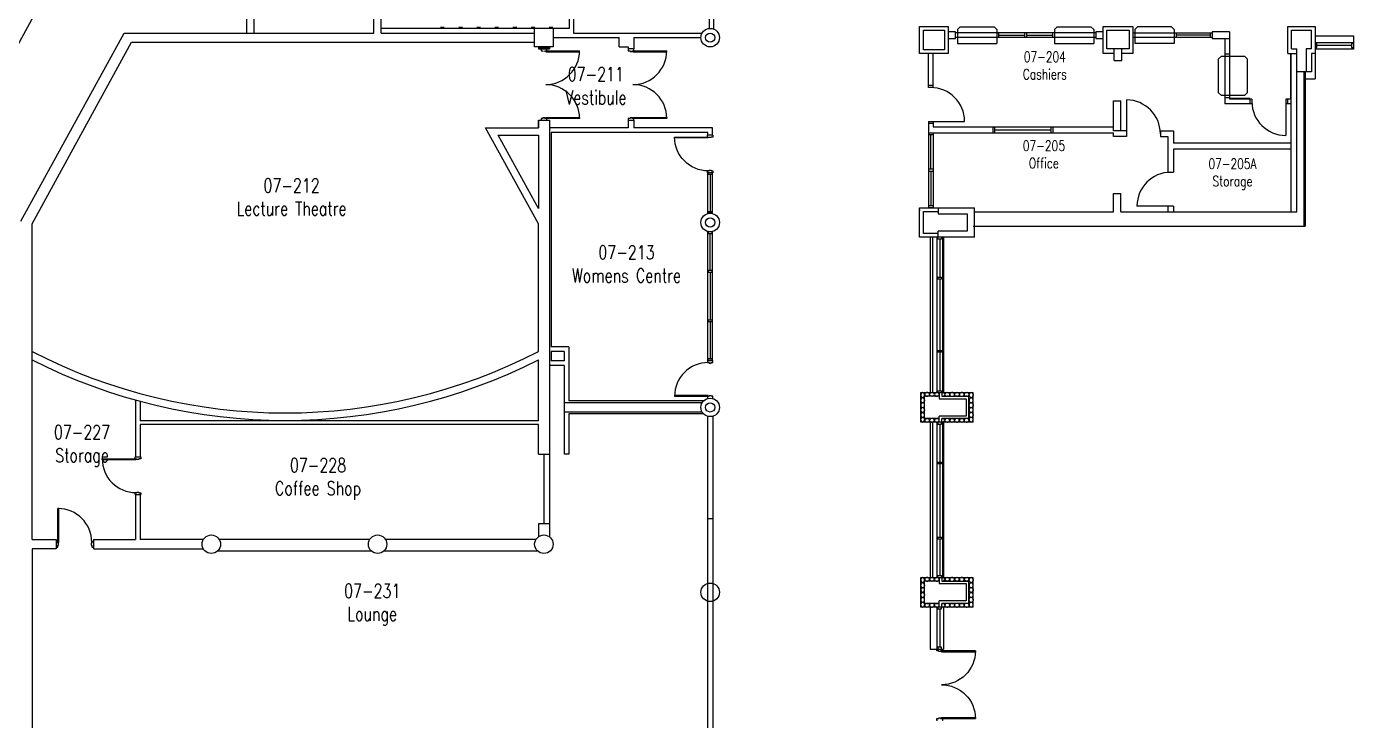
# Model space of a CAD drawing. Extents: x 11182 to 734459, y -1391328 to 152085.
# Drawn here: x 84099 to 120007, y -656725 to -637959 of the extents above; entities that cross this region are included whole.
import ezdxf
from ezdxf.enums import TextEntityAlignment as Align

# ---------------------------------------------------------------- set-up
doc = ezdxf.new("R2010")
doc.units = 0
doc.header["$LTSCALE"] = 500
doc.header["$MEASUREMENT"] = 0
for name, color, linetype in [('0_room_data', 7, 'CONTINUOUS'), ('1_Wall_Exist', 251, 'CONTINUOUS'), ('3_Text', 7, 'CONTINUOUS')]:
    doc.layers.add(name, color=color, linetype=linetype)
doc.styles.add('1_200', font='simplex.shx', dxfattribs={"width": 0.75, "height": 460})

# ---------------------------------------------------------------- blocks, each defined once
blk = doc.blocks.new('room_data')
at = {"layer": '3_Text', "style": '1_200', "width": 0.75}
for tag, p in [('ROOMNUM', (0, 0)), ('ROOMUSE', (0, -575))]:
    blk.add_attdef(tag, text='', height=345, dxfattribs=at).set_placement(p, align=Align.MIDDLE_CENTER)

msp = doc.modelspace()

# ---------------------------------------------------------------- linework, layer by layer
at = {"layer": '1_Wall_Exist'}
for p, q in [((93499, -638134), (93499, -632357)), ((93699, -638134), (93699, -632414)), ((76099, -652619), (86886, -632948)), ((98783, -633808), (98783, -638009)), ((98904, -633808), (98904, -638134)), ((102692, -634413), (102692, -638027)), ((102571, -634538), (102571, -638011)), ((90060, -638134), (90060, -636649)), ((90260, -638134), (90260, -636362)), ((98783, -638009), (93703, -638009)), ((95403, -637986), (95303, -637986)), ((95893, -637986), (95793, -637986)), ((96383, -637986), (96283, -637986)), ((96873, -637986), (96773, -637986)), ((97363, -637986), (97263, -637986)), ((97853, -637986), (97753, -637986)), ((97849, -638509), (97849, -638009)), ((98343, -637986), (98243, -637986)), ((98349, -638009), (98349, -638509)), ((109367, -637964), (109290, -638040)), ((109290, -638040), (109290, -638421)), ((109367, -637964), (110281, -637964)), ((110357, -638040), (110281, -637964)), ((110357, -638040), (110357, -638421)), ((111989, -637964), (111913, -638040)), ((111913, -638040), (111913, -638421)), ((111989, -637964), (112904, -637964)), ((112980, -638040), (112904, -637964)), ((112980, -638040), (112980, -638421)), ((114089, -638040), (114166, -637964)), ((114089, -638040), (114089, -638421)), ((115080, -637964), (114166, -637964)), ((115080, -637964), (115156, -638040)), ((115156, -638040), (115156, -638421)), ((118230, -637959), (118968, -637959)), ((118230, -638687), (118230, -637959)), ((118330, -638059), (118868, -638059)), ((118330, -638559), (118330, -638059)), ((118868, -638559), (118868, -638059)), ((118968, -637959), (118968, -639372)), ((83949, -643221), (86738, -638134)), ((84249, -643298), (86943, -638384)), ((86738, -638134), (93499, -638134)), ((86943, -638384), (97849, -638384)), ((93699, -638134), (97849, -638134)), ((98349, -638259), (100134, -638259)), ((98904, -638134), (102382, -638134)), ((100134, -638509), (100134, -638259)), ((100534, -638259), (100534, -638563)), ((100534, -638259), (102349, -638259)), ((113031, -638132), (109240, -638132)), ((113031, -638252), (109240, -638252)), ((109290, -638421), (110357, -638421)), ((110408, -638192), (111110, -638192)), ((111161, -638192), (111862, -638192)), ((111913, -638421), (112980, -638421)), ((114039, -638132), (116185, -638132)), ((116185, -638252), (114039, -638252)), ((115156, -638421), (114089, -638421)), ((116134, -638192), (115207, -638192)), ((116525, -638283), (116525, -640050)), ((116649, -638099), (116649, -639926)), ((118968, -638209), (120007, -638209)), ((120007, -638396), (118968, -638396)), ((119019, -638421), (118969, -638421)), ((119019, -638522), (119019, -638421)), ((119957, -638421), (119957, -638522)), ((120007, -638421), (119957, -638421)), ((120007, -638209), (120007, -638571)), ((98349, -638509), (97849, -638509)), ((97949, -638509), (97949, -638563)), ((97949, -638563), (98249, -638563)), ((98023, -638563), (98023, -638614)), ((98023, -638614), (98074, -638614)), ((98074, -638614), (98074, -638630)), ((98124, -638630), (98124, -638614)), ((98124, -638614), (99064, -638614)), ((98150, -638614), (98150, -638639)), ((98150, -638639), (99064, -638639)), ((98175, -638614), (98175, -638563)), ((98249, -638509), (98249, -638563)), ((99064, -638639), (99064, -638614)), ((100134, -638509), (100384, -638509)), ((100535, -638563), (100383, -638563)), ((100383, -638563), (100383, -638614)), ((100383, -638614), (100434, -638614)), ((100384, -638509), (100384, -638563)), ((100434, -638614), (100434, -638630)), ((100434, -638630), (100484, -638630)), ((100484, -638630), (100484, -638614)), ((100484, -638614), (101424, -638614)), ((100510, -638614), (100510, -638639)), ((100510, -638639), (101424, -638639)), ((100535, -638614), (100535, -638563)), ((101424, -638639), (101424, -638614)), ((108506, -639608), (108506, -638687)), ((108630, -639608), (108630, -638687)), ((113535, -638876), (113535, -638559)), ((113738, -638876), (113738, -638559)), ((116358, -638834), (116434, -638758)), ((116434, -638758), (117057, -638758)), ((116649, -638707), (116525, -638707)), ((117134, -638834), (117057, -638758)), ((118230, -638687), (118479, -638687)), ((118325, -642967), (118325, -638687)), ((118330, -638559), (118479, -638559)), ((118479, -642967), (118479, -638559)), ((118868, -638559), (118730, -638559)), ((118730, -638559), (118730, -639182)), ((118968, -638687), (118873, -638687)), ((118873, -638687), (118873, -639182)), ((120007, -638571), (118968, -638571)), ((118969, -638522), (119019, -638522)), ((119957, -638471), (119019, -638471)), ((119957, -638522), (120007, -638522)), ((113535, -638876), (113738, -638876)), ((116358, -639749), (116358, -638834)), ((117134, -638834), (117134, -639749)), ((118873, -639182), (118479, -639182)), ((118668, -639182), (118668, -643359)), ((118668, -639372), (118968, -639372)), ((118699, -639182), (118699, -643359)), ((108630, -639557), (108506, -639557)), ((108630, -639608), (108506, -639608)), ((116434, -639825), (116358, -639749)), ((117057, -639825), (116434, -639825)), ((116525, -639876), (116649, -639876)), ((117057, -639825), (117134, -639749)), ((113512, -639972), (113715, -639972)), ((113512, -640781), (113512, -639972)), ((113715, -640781), (113715, -639972)), ((113867, -639945), (113867, -640937)), ((117258, -640050), (116525, -640050)), ((117207, -639901), (116649, -639901)), ((117258, -639926), (116649, -639926)), ((117207, -639901), (117207, -640050)), ((117258, -639926), (117258, -640050)), ((118325, -639926), (118173, -639926)), ((118173, -639926), (118173, -640903)), ((118325, -640050), (118173, -640050)), ((118223, -639926), (118223, -640050)), ((97949, -640493), (97949, -640697)), ((97949, -640697), (97949, -640493)), ((97949, -640493), (98249, -640493)), ((98073, -640443), (98023, -640443)), ((98023, -640443), (98023, -640494)), ((98023, -640494), (98035, -640494)), ((98124, -640427), (98073, -640427)), ((98073, -640427), (98073, -640443)), ((98124, -640443), (98124, -640427)), ((98175, -640443), (98124, -640443)), ((98150, -640443), (98150, -640417)), ((98150, -640417), (99064, -640417)), ((99064, -640443), (98150, -640443)), ((98162, -640494), (98175, -640494)), ((98175, -640494), (98175, -640443)), ((98249, -640493), (98249, -649524)), ((99064, -640417), (99064, -640443)), ((100433, -640443), (100383, -640443)), ((100383, -640443), (100383, -640494)), ((100383, -640494), (100395, -640494)), ((100384, -640493), (100534, -640493)), ((100384, -640493), (100384, -640697)), ((100484, -640427), (100433, -640427)), ((100433, -640427), (100433, -640443)), ((100484, -640443), (100484, -640427)), ((100535, -640443), (100484, -640443)), ((100510, -640443), (100510, -640417)), ((100510, -640417), (101424, -640417)), ((101424, -640443), (100510, -640443)), ((100522, -640494), (100535, -640494)), ((100534, -640493), (100534, -640697)), ((100535, -640494), (100535, -640443)), ((101424, -640417), (101424, -640443)), ((108506, -640523), (109483, -640523)), ((108506, -640523), (108506, -640831)), ((108506, -640573), (108630, -640573)), ((108630, -640523), (108630, -640675)), ((96522, -640697), (97949, -640697)), ((97949, -643298), (96523, -640697)), ((96860, -640897), (97949, -640897)), ((97949, -642882), (96860, -640897)), ((97949, -640897), (97949, -642882)), ((100384, -640697), (98249, -640697)), ((102536, -640822), (98299, -640822)), ((98299, -640822), (98299, -646622)), ((102661, -640697), (100534, -640697)), ((101634, -640973), (101634, -640948)), ((101634, -640948), (102573, -640948)), ((102523, -640948), (102523, -640897)), ((102523, -640897), (102535, -640897)), ((102536, -640897), (102536, -640822)), ((102661, -640897), (102536, -640897)), ((102548, -640948), (102548, -640973)), ((102573, -640964), (102573, -640948)), ((102675, -640948), (102624, -640948)), ((102624, -640948), (102624, -640964)), ((102661, -640897), (102661, -640697)), ((102662, -640897), (102675, -640897)), ((102675, -640897), (102675, -640948)), ((108506, -640831), (113512, -640831)), ((108509, -640831), (108509, -642859)), ((108570, -641818), (108570, -640881)), ((108630, -640675), (113512, -640675)), ((108630, -640831), (108630, -642859)), ((110255, -640831), (110255, -640675)), ((110306, -640831), (110306, -640675)), ((110306, -640753), (111830, -640753)), ((111830, -640831), (111830, -640675)), ((111881, -640831), (111881, -640675)), ((113867, -640781), (113512, -640781)), ((113512, -640937), (113512, -640831)), ((113867, -640937), (113512, -640937)), ((114782, -640781), (115140, -640781)), ((114782, -640781), (114782, -640937)), ((114782, -640937), (114985, -640937)), ((114985, -640937), (114985, -641901)), ((115140, -640781), (115140, -641116)), ((102548, -640973), (101634, -640973)), ((102624, -640964), (102573, -640964)), ((118325, -641116), (115140, -641116)), ((118325, -641272), (115140, -641272)), ((115140, -641272), (115140, -641901)), ((102523, -641913), (102523, -641862)), ((102523, -641862), (102574, -641862)), ((102536, -641913), (102523, -641913)), ((102661, -641913), (102536, -641913)), ((102536, -643006), (102536, -641913)), ((102548, -641963), (102548, -641913)), ((102650, -641963), (102548, -641963)), ((102574, -641862), (102574, -641846)), ((102574, -641846), (102624, -641846)), ((102599, -641963), (102599, -642959)), ((102624, -641846), (102624, -641862)), ((102624, -641862), (102675, -641862)), ((102650, -641913), (102650, -641963)), ((102661, -643006), (102661, -641913)), ((102675, -641913), (102662, -641913)), ((102675, -641862), (102675, -641913)), ((108570, -641869), (108570, -642805)), ((114985, -641901), (115140, -641901)), ((113512, -642967), (113512, -642477)), ((113512, -642477), (113715, -642477)), ((113715, -642967), (113715, -642477)), ((102548, -643009), (102548, -642959)), ((102548, -642959), (102650, -642959)), ((102650, -643009), (102548, -643009)), ((102650, -642959), (102650, -643009)), ((108268, -643659), (108268, -642859)), ((108268, -642859), (109748, -642859)), ((108268, -642909), (108268, -642941)), ((108368, -643559), (108368, -642959)), ((108368, -642959), (108768, -642959)), ((108768, -642859), (108768, -643024)), ((108768, -643024), (109558, -643024)), ((109558, -643024), (109558, -643494)), ((109748, -643659), (109748, -642859)), ((109748, -642967), (113512, -642967)), ((113715, -642967), (118479, -642967)), ((115140, -642815), (114148, -642815)), ((84249, -651834), (84249, -643298)), ((97949, -646748), (97949, -643298)), ((109712, -643359), (118699, -643359)), ((102536, -646993), (102536, -643504)), ((102650, -643509), (102548, -643509)), ((102548, -643509), (102548, -643559)), ((102548, -643559), (102650, -643559)), ((102599, -644556), (102599, -643559)), ((102650, -643559), (102650, -643509)), ((102661, -646993), (102661, -643504)), ((109748, -643659), (108268, -643659)), ((108768, -643559), (108368, -643559)), ((108549, -643659), (108549, -647859)), ((108617, -643659), (108617, -647859)), ((108736, -643659), (108736, -647859)), ((108760, -643709), (108760, -643659)), ((108862, -643709), (108760, -643709)), ((108768, -643659), (108768, -643494)), ((109558, -643494), (108768, -643494)), ((108811, -643709), (108811, -644738)), ((108862, -643659), (108862, -643709)), ((108886, -643659), (108886, -647859)), ((108911, -643665), (108911, -647859)), ((109748, -643609), (109748, -643578)), ((102650, -644556), (102548, -644556)), ((102548, -644556), (102548, -644606)), ((102548, -644606), (102650, -644606)), ((102599, -644606), (102599, -645892)), ((102650, -644606), (102650, -644556)), ((108760, -644738), (108862, -644738)), ((108760, -644788), (108760, -644738)), ((108862, -644788), (108760, -644788)), ((108811, -644788), (108811, -646719)), ((108862, -644738), (108862, -644788)), ((102548, -645942), (102548, -645892)), ((102548, -645892), (102650, -645892)), ((102650, -645942), (102548, -645942)), ((102599, -645942), (102599, -646938)), ((102650, -645892), (102650, -645942)), ((98774, -646622), (98299, -646622)), ((98774, -646622), (98774, -648084)), ((97949, -648622), (97949, -646972)), ((98649, -646747), (98299, -646747)), ((98299, -646747), (98299, -646997)), ((98649, -646997), (98299, -646997)), ((98649, -646747), (98649, -646997)), ((102536, -646993), (102523, -646993)), ((102523, -646993), (102523, -647044)), ((102523, -647044), (102574, -647044)), ((102536, -646993), (102661, -646993)), ((102548, -646988), (102548, -646938)), ((102548, -646938), (102650, -646938)), ((102650, -646988), (102548, -646988)), ((102574, -647044), (102574, -647060)), ((102574, -647060), (102624, -647060)), ((102624, -647060), (102624, -647044)), ((102624, -647044), (102675, -647044)), ((102650, -646938), (102650, -646988)), ((102675, -646993), (102662, -646993)), ((102675, -647044), (102675, -646993)), ((108760, -646719), (108862, -646719)), ((108760, -646769), (108760, -646719)), ((108862, -646769), (108760, -646769)), ((108811, -646769), (108811, -647809)), ((108862, -646719), (108862, -646769)), ((98649, -647122), (98249, -647122)), ((98649, -647122), (98649, -649524)), ((87049, -648058), (87049, -649599)), ((87174, -648092), (87174, -648622)), ((102382, -648134), (98649, -648134)), ((102420, -648084), (98774, -648084)), ((101634, -647933), (101634, -647959)), ((102548, -647933), (101634, -647933)), ((101634, -647959), (102573, -647959)), ((102523, -647959), (102523, -648009)), ((102523, -648009), (102535, -648009)), ((102548, -647959), (102548, -647933)), ((102624, -647942), (102573, -647942)), ((102573, -647942), (102573, -647959)), ((102624, -647959), (102624, -647942)), ((102675, -647959), (102624, -647959)), ((102662, -648009), (102675, -648009)), ((102675, -648009), (102675, -647959)), ((108299, -648659), (108299, -647859)), ((108299, -647859), (109712, -647859)), ((108299, -647909), (108299, -647941)), ((108299, -648084), (108299, -648053)), ((108399, -647941), (108399, -647909)), ((108399, -648559), (108399, -647959)), ((108799, -647959), (108399, -647959)), ((108399, -648053), (108399, -648084)), ((108486, -647859), (108455, -647859)), ((108455, -647959), (108486, -647959)), ((108586, -647859), (108618, -647859)), ((108618, -647959), (108586, -647959)), ((108749, -647859), (108718, -647859)), ((108718, -647959), (108749, -647959)), ((108760, -647809), (108862, -647809)), ((108760, -647859), (108760, -647809)), ((108799, -647859), (108799, -648024)), ((108799, -648024), (109522, -648024)), ((108862, -647809), (108862, -647859)), ((108864, -647859), (108864, -647959)), ((108864, -647959), (109587, -647959)), ((108899, -647859), (108868, -647859)), ((108868, -647959), (108899, -647959)), ((108999, -647859), (109031, -647859)), ((109031, -647959), (108999, -647959)), ((109162, -647859), (109131, -647859)), ((109131, -647959), (109162, -647959)), ((109262, -647859), (109293, -647859)), ((109293, -647959), (109262, -647959)), ((109425, -647859), (109393, -647859)), ((109393, -647959), (109425, -647959)), ((109522, -648024), (109522, -648494)), ((109525, -647859), (109556, -647859)), ((109556, -647959), (109525, -647959)), ((109587, -647959), (109587, -648559)), ((109612, -647941), (109612, -647909)), ((109612, -648053), (109612, -648084)), ((109712, -648659), (109712, -647859)), ((109712, -647909), (109712, -647941)), ((109712, -648084), (109712, -648053)), ((102382, -648384), (98649, -648384)), ((98774, -648434), (98774, -649524)), ((102420, -648434), (98774, -648434)), ((102524, -648498), (102524, -657021)), ((102674, -648498), (102674, -657021)), ((108299, -648184), (108299, -648215)), ((108299, -648347), (108299, -648316)), ((108299, -648447), (108299, -648478)), ((108399, -648215), (108399, -648184)), ((108399, -648316), (108399, -648347)), ((108399, -648478), (108399, -648447)), ((108799, -648659), (108799, -648494)), ((109522, -648494), (108799, -648494)), ((109612, -648215), (109612, -648184)), ((109612, -648316), (109612, -648347)), ((109612, -648478), (109612, -648447)), ((109712, -648184), (109712, -648215)), ((109712, -648347), (109712, -648316)), ((109712, -648447), (109712, -648478)), ((97949, -648622), (87174, -648622)), ((97949, -648722), (87174, -648722)), ((87174, -648722), (87174, -649599)), ((97949, -649524), (97949, -648722)), ((108299, -648609), (108299, -648578)), ((109712, -648659), (108299, -648659)), ((108799, -648559), (108399, -648559)), ((108399, -648578), (108399, -648609)), ((108455, -648559), (108486, -648559)), ((108486, -648659), (108455, -648659)), ((108549, -648665), (108549, -652859)), ((108618, -648559), (108586, -648559)), ((108586, -648659), (108618, -648659)), ((108617, -648665), (108617, -652859)), ((108718, -648559), (108749, -648559)), ((108749, -648659), (108718, -648659)), ((108736, -648665), (108736, -652859)), ((108760, -648659), (108760, -648709)), ((108760, -648709), (108862, -648709)), ((108811, -648715), (108811, -649738)), ((108862, -648709), (108862, -648659)), ((108864, -648659), (108864, -648559)), ((109587, -648559), (108864, -648559)), ((108868, -648559), (108899, -648559)), ((108899, -648659), (108868, -648659)), ((108886, -648665), (108886, -652859)), ((108911, -648665), (108911, -652859)), ((109031, -648559), (108999, -648559)), ((108999, -648659), (109031, -648659)), ((109131, -648559), (109162, -648559)), ((109162, -648659), (109131, -648659)), ((109293, -648559), (109262, -648559)), ((109262, -648659), (109293, -648659)), ((109393, -648559), (109425, -648559)), ((109425, -648659), (109393, -648659)), ((109556, -648559), (109525, -648559)), ((109525, -648659), (109556, -648659)), ((109612, -648578), (109612, -648609)), ((109712, -648609), (109712, -648578)), ((97949, -649524), (98249, -649524)), ((98099, -649524), (98099, -651404)), ((98249, -649524), (98249, -651759)), ((98774, -649524), (98649, -649524)), ((86147, -649676), (86146, -649650)), ((86146, -649650), (87086, -649650)), ((87061, -649676), (86146, -649676)), ((87035, -649650), (87035, -649599)), ((87035, -649599), (87048, -649599)), ((87049, -649599), (87174, -649599)), ((87061, -649650), (87061, -649676)), ((87086, -649666), (87086, -649650)), ((87137, -649666), (87086, -649666)), ((87188, -649650), (87137, -649650)), ((87137, -649650), (87137, -649666)), ((87175, -649599), (87188, -649599)), ((87188, -649599), (87188, -649650)), ((108760, -649738), (108862, -649738)), ((108760, -649788), (108760, -649738)), ((108862, -649788), (108760, -649788)), ((108811, -649788), (108811, -651769)), ((108862, -649738), (108862, -649788)), ((87035, -650615), (87035, -650565)), ((87035, -650565), (87086, -650565)), ((87048, -650615), (87035, -650615)), ((87049, -650615), (87174, -650615)), ((87049, -650615), (87049, -651834)), ((87086, -650565), (87086, -650548)), ((87086, -650548), (87137, -650548)), ((87137, -650548), (87137, -650565)), ((87137, -650565), (87188, -650565)), ((87174, -650615), (87174, -651834)), ((87188, -650615), (87175, -650615)), ((87188, -650565), (87188, -650615)), ((84975, -650995), (84950, -650994)), ((84950, -651934), (84950, -650994)), ((84975, -651909), (84975, -650994)), ((102524, -651261), (102674, -651261)), ((97949, -651404), (97949, -651759)), ((98249, -651404), (97949, -651404)), ((84249, -651834), (84899, -651834)), ((84249, -652084), (84249, -657534)), ((84899, -652084), (84249, -652084)), ((84899, -651834), (84899, -652084)), ((84950, -651883), (84899, -651883)), ((84899, -651883), (84899, -651896)), ((84899, -652023), (84899, -652036)), ((84899, -652036), (84950, -652036)), ((84950, -651909), (84975, -651909)), ((84966, -651934), (84950, -651934)), ((84950, -652036), (84950, -651985)), ((84950, -651985), (84966, -651985)), ((84966, -651985), (84966, -651934)), ((85864, -651934), (85848, -651934)), ((85848, -651934), (85848, -651985)), ((85848, -651985), (85864, -651985)), ((85915, -651883), (85864, -651883)), ((85864, -651883), (85864, -651934)), ((85864, -651985), (85864, -652036)), ((85864, -652036), (85915, -652036)), ((85915, -651834), (87049, -651834)), ((85915, -651834), (85915, -652084)), ((85915, -652084), (88882, -652084)), ((88882, -651834), (87174, -651834)), ((93382, -651834), (89315, -651834)), ((97882, -651834), (93815, -651834)), ((108760, -651769), (108862, -651769)), ((108760, -651819), (108760, -651769)), ((108862, -651819), (108760, -651819)), ((108811, -651819), (108811, -652809)), ((108862, -651769), (108862, -651819)), ((89276, -652136), (93420, -652134)), ((93778, -652134), (97920, -652134)), ((108760, -652809), (108862, -652809)), ((108760, -652859), (108760, -652809)), ((108862, -652809), (108862, -652859)), ((108299, -653659), (108299, -652859)), ((108299, -652859), (109712, -652859)), ((108299, -652909), (108299, -652941)), ((108299, -653084), (108299, -653053)), ((108399, -652941), (108399, -652909)), ((108399, -653559), (108399, -652959)), ((108799, -652959), (108399, -652959)), ((108399, -653053), (108399, -653084)), ((108486, -652859), (108455, -652859)), ((108455, -652959), (108486, -652959)), ((108586, -652859), (108618, -652859)), ((108618, -652959), (108586, -652959)), ((108749, -652859), (108718, -652859)), ((108718, -652959), (108749, -652959)), ((108799, -652859), (108799, -653024)), ((108799, -653024), (109522, -653024)), ((108864, -652859), (108864, -652959)), ((108864, -652959), (109587, -652959)), ((108899, -652859), (108868, -652859)), ((108868, -652959), (108899, -652959)), ((108999, -652859), (109031, -652859)), ((109031, -652959), (108999, -652959)), ((109162, -652859), (109131, -652859)), ((109131, -652959), (109162, -652959)), ((109262, -652859), (109293, -652859)), ((109293, -652959), (109262, -652959)), ((109425, -652859), (109393, -652859)), ((109393, -652959), (109425, -652959)), ((109522, -653024), (109522, -653494)), ((109525, -652859), (109556, -652859)), ((109556, -652959), (109525, -652959)), ((109587, -652959), (109587, -653559)), ((109612, -652941), (109612, -652909)), ((109612, -653053), (109612, -653084)), ((109712, -653659), (109712, -652859)), ((109712, -652909), (109712, -652941)), ((109712, -653084), (109712, -653053)), ((108299, -653184), (108299, -653215)), ((108299, -653347), (108299, -653316)), ((108299, -653447), (108299, -653478)), ((108399, -653215), (108399, -653184)), ((108399, -653316), (108399, -653347)), ((108399, -653478), (108399, -653447)), ((108799, -653659), (108799, -653494)), ((109522, -653494), (108799, -653494)), ((109612, -653215), (109612, -653184)), ((109612, -653316), (109612, -653347)), ((109612, -653478), (109612, -653447)), ((109712, -653184), (109712, -653215)), ((109712, -653347), (109712, -653316)), ((109712, -653447), (109712, -653478)), ((108299, -653609), (108299, -653578)), ((109712, -653659), (108299, -653659)), ((108799, -653559), (108399, -653559)), ((108399, -653578), (108399, -653609)), ((108455, -653559), (108486, -653559)), ((108486, -653659), (108455, -653659)), ((108549, -653659), (108549, -654794)), ((108618, -653559), (108586, -653559)), ((108586, -653659), (108618, -653659)), ((108718, -653559), (108749, -653559)), ((108749, -653659), (108718, -653659)), ((108736, -653659), (108736, -654794)), ((108760, -653659), (108760, -653709)), ((108760, -653709), (108862, -653709)), ((108811, -653709), (108811, -654744)), ((108862, -653709), (108862, -653659)), ((108864, -653659), (108864, -653559)), ((109587, -653559), (108864, -653559)), ((108868, -653559), (108899, -653559)), ((108899, -653659), (108868, -653659)), ((108911, -653659), (108911, -654794)), ((109031, -653559), (108999, -653559)), ((108999, -653659), (109031, -653659)), ((109131, -653559), (109162, -653559)), ((109162, -653659), (109131, -653659)), ((109293, -653559), (109262, -653559)), ((109262, -653659), (109293, -653659)), ((109393, -653559), (109425, -653559)), ((109425, -653659), (109393, -653659)), ((109556, -653559), (109525, -653559)), ((109525, -653659), (109556, -653659)), ((109612, -653578), (109612, -653609)), ((109712, -653609), (109712, -653578)), ((108549, -654794), (108911, -654794)), ((108735, -654845), (108735, -654794)), ((108785, -654845), (108735, -654845)), ((108862, -654744), (108760, -654744)), ((108760, -654744), (108760, -654794)), ((108785, -654861), (108785, -654845)), ((108836, -654861), (108785, -654861)), ((108887, -654845), (108836, -654845)), ((108836, -654845), (108836, -654861)), ((108862, -654794), (108862, -654744)), ((109776, -654845), (108862, -654845)), ((108862, -654845), (108862, -654871)), ((108862, -654871), (109776, -654871)), ((108887, -654794), (108887, -654845)), ((109776, -654871), (109776, -654845)), ((108735, -656725), (108735, -656674)), ((108735, -656674), (108786, -656674)), ((108748, -656725), (108735, -656725)), ((108786, -656674), (108786, -656657)), ((108786, -656657), (108836, -656657)), ((108836, -656657), (108836, -656674)), ((108836, -656674), (109776, -656674)), ((108862, -656674), (108862, -656648)), ((108862, -656648), (109776, -656648)), ((108887, -656725), (108874, -656725)), ((108887, -656674), (108887, -656725)), ((109776, -656648), (109776, -656674))]:
    msp.add_line(p, q, dxfattribs=at)
for points in [[(108268, -637959), (109036, -637959), (109036, -638687), (108268, -638687)], [(108368, -638059), (108936, -638059), (108936, -638587), (108368, -638587)], [(113334, -638059), (113939, -638059), (113939, -638559), (113334, -638559)]]:
    msp.add_lwpolyline(points, close=True, dxfattribs=at)
for points in [[(113535, -638687), (113234, -638687), (113234, -637959), (114039, -637959), (114039, -638687), (113738, -638687)], [(109036, -638284), (109240, -638284), (109240, -638100), (109036, -638100)], [(110408, -638252), (110408, -638132)], [(111110, -638252), (111110, -638132)], [(111161, -638132), (111161, -638252)], [(111862, -638132), (111862, -638252)], [(113234, -638100), (113031, -638100), (113031, -638284), (113234, -638284)], [(115207, -638132), (115207, -638252)], [(116134, -638252), (116134, -638132)], [(116649, -638099), (116185, -638099), (116185, -638283), (116649, -638283)], [(118300, -638687), (118300, -639926)], [(108509, -640881), (108630, -640881)], [(108630, -641818), (108509, -641818)], [(108509, -641869), (108630, -641869)], [(108630, -642805), (108509, -642805)], [(108509, -642856), (108630, -642856)], [(114985, -642815), (114985, -642967)], [(115140, -642815), (115140, -642967)]]:
    msp.add_lwpolyline(points, dxfattribs=at)
for centre, radius in [((102599, -638259), 250), ((102599, -638259), 125), ((102599, -643259), 250), ((102599, -643259), 125), ((102599, -648259), 250), ((102599, -648259), 125), ((89099, -651959), 250), ((93599, -651959), 250), ((98099, -651959), 250), ((102599, -653259), 250)]:
    msp.add_circle(centre, radius, dxfattribs=at)
for centre, radius, start, end in [((98150, -638614), 914, 270, 0), ((100510, -638614), 914, 270, 0), ((98150, -640443), 914, 0, 90), ((100510, -640443), 914, 0, 90), ((108568, -640523), 914, 0, 90), ((113867, -640859), 914, 0, 90), ((118173, -639988), 914, 180, 270), ((115063, -642815), 914, 90, 180), ((91099, -633459), 14950, 242.729, 297.2703), ((91099, -633459), 15150, 243.1183, 296.8811), ((102548, -647959), 914, 90, 180), ((108349, -647909), 50, 0.0083, 180.0083), ((108349, -647941), 50, 180.0083, 0.0083), ((108349, -648053), 50, 359.9917, 179.9917), ((108349, -648084), 50, 179.9917, 359.9917), ((108349, -648184), 50, 0.0083, 180.0083), ((108455, -647909), 50, 90.0083, 270.0083), ((108486, -647909), 50, 270.0083, 90.0083), ((108586, -647909), 50, 89.9917, 269.9917), ((108618, -647909), 50, 269.9917, 89.9917), ((108718, -647909), 50, 90.0083, 270.0083), ((108749, -647909), 50, 270.0083, 90.0083), ((108868, -647909), 50, 90.0083, 94.676), ((108868, -647909), 50, 265.324, 270.0083), ((108899, -647909), 50, 270.0083, 90.0083), ((108999, -647909), 50, 89.9917, 269.9917), ((109031, -647909), 50, 269.9917, 89.9917), ((109131, -647909), 50, 90.0083, 270.0083), ((109162, -647909), 50, 270.0083, 90.0083), ((109262, -647909), 50, 89.9917, 269.9917), ((109293, -647909), 50, 269.9917, 89.9917), ((109393, -647909), 50, 90.0083, 270.0083), ((109425, -647909), 50, 270.0083, 90.0083), ((109525, -647909), 50, 89.9917, 269.9917), ((109556, -647909), 50, 269.9917, 89.9917), ((109662, -647909), 50, 359.9917, 179.9917), ((109662, -647941), 50, 179.9917, 359.9917), ((109662, -648053), 50, 0.0083, 180.0083), ((109662, -648084), 50, 180.0083, 0.0083), ((109662, -648184), 50, 359.9917, 179.9917), ((108349, -648215), 50, 180.0083, 0.0083), ((108349, -648316), 50, 359.9917, 179.9917), ((108349, -648347), 50, 179.9917, 359.9917), ((108349, -648447), 50, 0.0083, 180.0083), ((108349, -648478), 50, 180.0083, 0.0083), ((109662, -648215), 50, 179.9917, 359.9917), ((109662, -648316), 50, 0.0083, 180.0083), ((109662, -648347), 50, 180.0083, 0.0083), ((109662, -648447), 50, 359.9917, 179.9917), ((109662, -648478), 50, 179.9917, 359.9917), ((108349, -648578), 50, 359.9917, 179.9917), ((108349, -648609), 50, 179.9917, 359.9917), ((108455, -648609), 50, 89.9917, 269.9917), ((108486, -648609), 50, 269.9917, 89.9917), ((108586, -648609), 50, 90.0083, 270.0083), ((108618, -648609), 50, 270.0083, 90.0083), ((108718, -648609), 50, 89.9917, 269.9917), ((108749, -648609), 50, 269.9917, 89.9917), ((108868, -648609), 50, 89.9917, 94.676), ((108868, -648609), 50, 265.324, 269.9917), ((108899, -648609), 50, 269.9917, 89.9917), ((108999, -648609), 50, 90.0083, 270.0083), ((109031, -648609), 50, 270.0083, 90.0083), ((109131, -648609), 50, 89.9917, 269.9917), ((109162, -648609), 50, 269.9917, 89.9917), ((109262, -648609), 50, 90.0083, 270.0083), ((109293, -648609), 50, 270.0083, 90.0083), ((109393, -648609), 50, 89.9917, 269.9917), ((109425, -648609), 50, 269.9917, 89.9917), ((109525, -648609), 50, 90.0083, 270.0083), ((109556, -648609), 50, 270.0083, 90.0083), ((109662, -648578), 50, 0.0083, 180.0083), ((109662, -648609), 50, 180.0083, 0.0083), ((87061, -649650), 914, 180, 270), ((84950, -651909), 914, 0, 90), ((108349, -652909), 50, 0.0083, 180.0083), ((108349, -652941), 50, 180.0083, 0.0083), ((108349, -653053), 50, 359.9917, 179.9917), ((108349, -653084), 50, 179.9917, 359.9917), ((108349, -653184), 50, 0.0083, 180.0083), ((108455, -652909), 50, 90.0083, 270.0083), ((108486, -652909), 50, 270.0083, 90.0083), ((108586, -652909), 50, 89.9917, 269.9917), ((108618, -652909), 50, 269.9917, 89.9917), ((108718, -652909), 50, 90.0083, 270.0083), ((108749, -652909), 50, 270.0083, 90.0083), ((108868, -652909), 50, 90.0083, 94.676), ((108868, -652909), 50, 265.324, 270.0083), ((108899, -652909), 50, 270.0083, 90.0083), ((108999, -652909), 50, 89.9917, 269.9917), ((109031, -652909), 50, 269.9917, 89.9917), ((109131, -652909), 50, 90.0083, 270.0083), ((109162, -652909), 50, 270.0083, 90.0083), ((109262, -652909), 50, 89.9917, 269.9917), ((109293, -652909), 50, 269.9917, 89.9917), ((109393, -652909), 50, 90.0083, 270.0083), ((109425, -652909), 50, 270.0083, 90.0083), ((109525, -652909), 50, 89.9917, 269.9917), ((109556, -652909), 50, 269.9917, 89.9917), ((109662, -652909), 50, 359.9917, 179.9917), ((109662, -652941), 50, 179.9917, 359.9917), ((109662, -653053), 50, 0.0083, 180.0083), ((109662, -653084), 50, 180.0083, 0.0083), ((109662, -653184), 50, 359.9917, 179.9917), ((108349, -653215), 50, 180.0083, 0.0083), ((108349, -653316), 50, 359.9917, 179.9917), ((108349, -653347), 50, 179.9917, 359.9917), ((108349, -653447), 50, 0.0083, 180.0083), ((108349, -653478), 50, 180.0083, 0.0083), ((108349, -653578), 50, 359.9917, 179.9917), ((109662, -653215), 50, 179.9917, 359.9917), ((109662, -653316), 50, 0.0083, 180.0083), ((109662, -653347), 50, 180.0083, 0.0083), ((109662, -653447), 50, 359.9917, 179.9917), ((109662, -653478), 50, 179.9917, 359.9917), ((109662, -653578), 50, 0.0083, 180.0083), ((108349, -653609), 50, 179.9917, 359.9917), ((108455, -653609), 50, 89.9917, 269.9917), ((108486, -653609), 50, 269.9917, 89.9917), ((108586, -653609), 50, 90.0083, 270.0083), ((108618, -653609), 50, 270.0083, 90.0083), ((108718, -653609), 50, 89.9917, 269.9917), ((108749, -653609), 50, 269.9917, 89.9917), ((108868, -653609), 50, 89.9917, 94.676), ((108868, -653609), 50, 265.324, 269.9917), ((108899, -653609), 50, 269.9917, 89.9917), ((108999, -653609), 50, 90.0083, 270.0083), ((109031, -653609), 50, 270.0083, 90.0083), ((109131, -653609), 50, 89.9917, 269.9917), ((109162, -653609), 50, 269.9917, 89.9917), ((109262, -653609), 50, 90.0083, 270.0083), ((109293, -653609), 50, 270.0083, 90.0083), ((109393, -653609), 50, 89.9917, 269.9917), ((109425, -653609), 50, 269.9917, 89.9917), ((109525, -653609), 50, 90.0083, 270.0083), ((109556, -653609), 50, 270.0083, 90.0083), ((109662, -653609), 50, 180.0083, 0.0083)]:
    msp.add_arc(centre, radius, start, end, dxfattribs=at)
at = {"layer": '1_Wall_Exist', "extrusion": (0, 0, -1)}
for centre, start_param, end_param in [((102548, -640948), 3.630285, 5.201081), ((108862, -654845), 2.059489, 3.630285), ((108862, -656674), 0.488692, 2.059489)]:
    msp.add_ellipse(centre, major_axis=(-429, 807), ratio=1, start_param=start_param, end_param=end_param, dxfattribs=at)
at = {"layer": '1_Wall_Exist'}
msp.add_solid([(98249, -638563), (97949, -638563), (98249, -638509), (97949, -638509)], dxfattribs=at)

# ---------------------------------------------------------------- block references
at = {"layer": '0_room_data'}
for p, xscale, yscale, zscale, values in [((111654, -638779), 0.8170745162618582, 0.8170745162618582, 0.8170745162618582, {'ROOMNUM': '07-204', 'ROOMUSE': 'Cashiers'}), ((99504, -639250), 1.089432688349144, 1.089432688349144, 1.089432688349144, {'ROOMNUM': '07-211', 'ROOMUSE': 'Vestibule'}), ((111631, -641182), 0.8170745162618582, 0.8170745162618582, 0.8170745162618582, {'ROOMNUM': '07-205', 'ROOMUSE': 'Office'}), ((116733, -641669), 0.8170745162618582, 0.8170745162618582, 0.8170745162618582, {'ROOMNUM': '07-205A', 'ROOMUSE': 'Storage'}), ((91272, -642257), 1.089432688349144, 1.089432688349144, 1.089432688349144, {'ROOMNUM': '07-212', 'ROOMUSE': 'Lecture Theatre'}), ((100335, -644065), 1.089432688349144, 1.089432688349144, 1.089432688349144, {'ROOMNUM': '07-213', 'ROOMUSE': 'Womens Centre'}), ((85600, -648928), 1.089432688349144, 1.089432688349144, 1.089432688349144, {'ROOMNUM': '07-227', 'ROOMUSE': 'Storage'}), ((91987, -649820), 1.089432688349144, 1.089432688349144, 1.089432688349144, {'ROOMNUM': '07-228', 'ROOMUSE': 'Coffee Shop'}), ((93454, -653218), 1.089432688349144, 1.089432688349144, 1.089432688349144, {'ROOMNUM': '07-231', 'ROOMUSE': 'Lounge'})]:
    msp.add_blockref('room_data', p, dxfattribs=dict(at, xscale=xscale, yscale=yscale, zscale=zscale)).add_auto_attribs(values)

doc.saveas('drawing.dxf')
